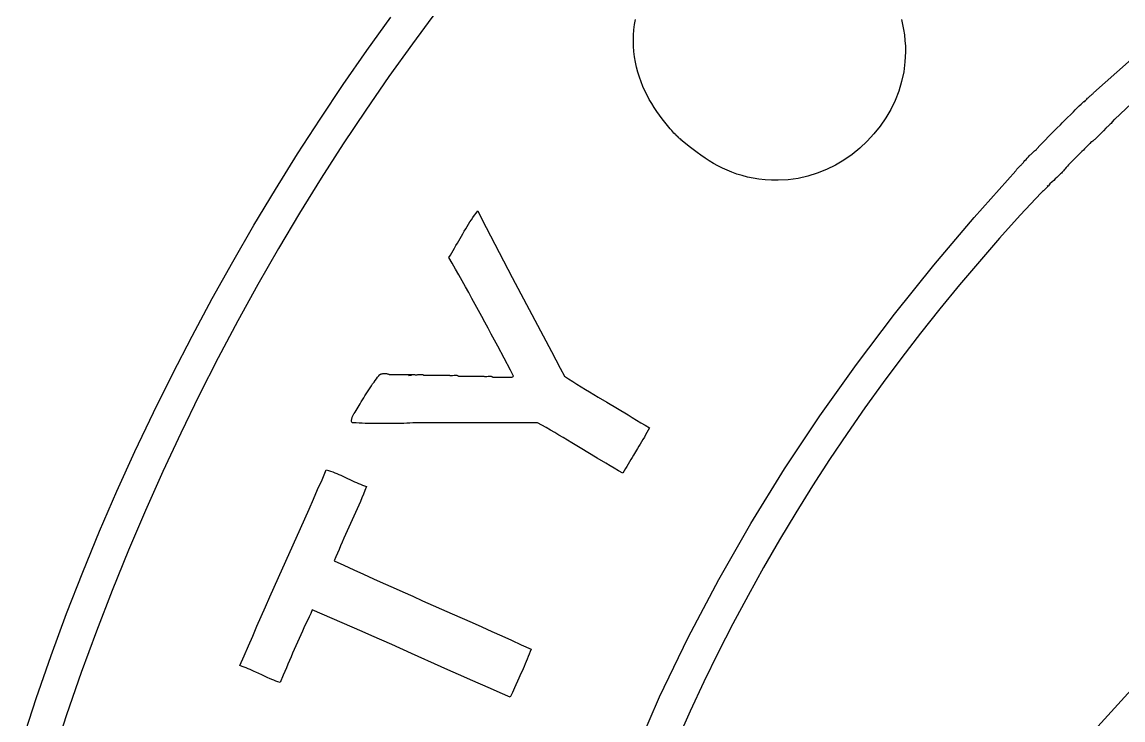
# Model space of a CAD drawing. Header units: metres. Extents: x -185 to 1201, y -340 to 309.
# Drawn here: x 857.18 to 868.53, y 75.13 to 82.33 of the extents above; entities that cross this region are included whole.
import ezdxf

# ---------------------------------------------------------------- set-up
doc = ezdxf.new("R2010")
doc.units = ezdxf.units.M

msp = doc.modelspace()

# ---------------------------------------------------------------- linework, layer by layer
for p, q in [((861.449, 82.4388), (861.201, 82.1039)), ((860.731, 82.0324), (860.978, 82.3777)), ((863.484, 82.2475), (863.491, 82.3008)), ((863.491, 82.3008), (863.5, 82.3526)), ((866.243, 82.3541), (866.255, 82.3022)), ((866.255, 82.3022), (866.265, 82.2489)), ((863.479, 82.1367), (863.48, 82.1928)), ((863.48, 82.1928), (863.484, 82.2475)), ((866.265, 82.2489), (866.273, 82.194)), ((866.273, 82.194), (866.279, 82.1375)), ((861.201, 82.1039), (860.958, 81.7642)), ((863.48, 82.0788), (863.479, 82.1367)), ((863.485, 82.0222), (863.48, 82.0788)), ((866.279, 82.1375), (866.283, 82.0792)), ((866.283, 82.0792), (866.284, 82.0193)), ((860.488, 81.6822), (860.731, 82.0324)), ((863.491, 81.967), (863.485, 82.0222)), ((863.5, 81.9131), (863.491, 81.967)), ((866.284, 82.0193), (866.279, 81.9154)), ((868.224, 81.5956), (868.705, 82.0236)), ((863.512, 81.8605), (863.5, 81.9131)), ((863.525, 81.8092), (863.512, 81.8605)), ((866.279, 81.9154), (866.266, 81.813)), ((860.958, 81.7642), (860.72, 81.4196)), ((863.541, 81.7593), (863.525, 81.8092)), ((863.558, 81.7107), (863.541, 81.7593)), ((866.266, 81.813), (866.244, 81.7125)), ((860.25, 81.327), (860.488, 81.6822)), ((863.577, 81.6633), (863.558, 81.7107)), ((863.598, 81.6172), (863.577, 81.6633)), ((863.62, 81.5724), (863.598, 81.6172)), ((866.214, 81.6144), (866.177, 81.519)), ((866.244, 81.7125), (866.214, 81.6144)), ((863.643, 81.5289), (863.62, 81.5724)), ((863.668, 81.4866), (863.643, 81.5289)), ((866.177, 81.519), (866.132, 81.4268)), ((868.11, 81.4944), (868.124, 81.5075)), ((868.124, 81.5075), (868.133, 81.5075)), ((868.133, 81.5075), (868.141, 81.5171)), ((868.141, 81.5171), (868.145, 81.5219)), ((868.145, 81.5219), (868.153, 81.5312)), ((868.153, 81.5312), (868.162, 81.5404)), ((868.162, 81.5404), (868.166, 81.5449)), ((868.166, 81.5449), (868.175, 81.5538)), ((868.175, 81.5538), (868.18, 81.5582)), ((868.18, 81.5582), (868.189, 81.5668)), ((868.189, 81.5668), (868.194, 81.5711)), ((868.194, 81.5711), (868.204, 81.5794)), ((868.204, 81.5794), (868.209, 81.5835)), ((868.209, 81.5835), (868.214, 81.5876)), ((868.214, 81.5876), (868.219, 81.5916)), ((868.219, 81.5916), (868.224, 81.5956)), ((868.674, 81.542), (868.442, 81.3254)), ((860.72, 81.4196), (860.487, 81.07)), ((863.693, 81.4456), (863.668, 81.4866)), ((863.72, 81.4058), (863.693, 81.4456)), ((863.747, 81.3672), (863.72, 81.4058)), ((866.132, 81.4268), (866.081, 81.3381)), ((867.989, 81.3728), (868.015, 81.4006)), ((868.015, 81.4006), (868.035, 81.421)), ((868.035, 81.421), (868.055, 81.4413)), ((868.055, 81.4413), (868.075, 81.4613)), ((868.075, 81.4613), (868.096, 81.4812)), ((868.096, 81.4812), (868.11, 81.4944)), ((860.017, 80.9668), (860.25, 81.327)), ((863.774, 81.33), (863.747, 81.3672)), ((863.802, 81.2939), (863.774, 81.33)), ((863.83, 81.259), (863.802, 81.2939)), ((866.081, 81.3381), (866.023, 81.2534)), ((867.881, 81.2686), (867.899, 81.286)), ((867.899, 81.286), (867.935, 81.3208)), ((867.935, 81.3208), (867.952, 81.3382)), ((867.952, 81.3382), (867.989, 81.3728)), ((868.394, 81.273), (868.385, 81.2639)), ((868.403, 81.2822), (868.394, 81.273)), ((868.416, 81.2964), (868.403, 81.2822)), ((868.437, 81.3206), (868.416, 81.2964)), ((868.442, 81.3254), (868.437, 81.3206)), ((863.858, 81.2253), (863.83, 81.259)), ((863.874, 81.207), (863.858, 81.2253)), ((863.885, 81.1948), (863.874, 81.207)), ((863.897, 81.1826), (863.885, 81.1948)), ((863.908, 81.1706), (863.897, 81.1826)), ((863.914, 81.1646), (863.908, 81.1706)), ((863.926, 81.1528), (863.914, 81.1646)), ((865.959, 81.1731), (865.889, 81.0975)), ((866.023, 81.2534), (865.959, 81.1731)), ((867.758, 81.1452), (867.793, 81.1806)), ((867.793, 81.1806), (867.81, 81.1983)), ((867.81, 81.1983), (867.846, 81.2335)), ((867.846, 81.2335), (867.881, 81.2686)), ((868.282, 81.1602), (868.274, 81.153)), ((868.296, 81.1749), (868.282, 81.1602)), ((868.31, 81.1896), (868.296, 81.1749)), ((868.324, 81.2045), (868.31, 81.1896)), ((868.351, 81.2343), (868.324, 81.2045)), ((868.356, 81.2383), (868.351, 81.2343)), ((868.361, 81.2424), (868.356, 81.2383)), ((868.366, 81.2466), (868.361, 81.2424)), ((868.371, 81.2508), (868.366, 81.2466)), ((868.376, 81.2551), (868.371, 81.2508)), ((868.38, 81.2595), (868.376, 81.2551)), ((868.385, 81.2639), (868.38, 81.2595)), ((860.487, 81.07), (860.259, 80.7155)), ((863.932, 81.147), (863.926, 81.1528)), ((863.944, 81.1354), (863.932, 81.147)), ((863.95, 81.1298), (863.944, 81.1354)), ((863.956, 81.1242), (863.95, 81.1298)), ((863.963, 81.1187), (863.956, 81.1242)), ((863.965, 81.1211), (863.96, 81.1272)), ((863.96, 81.1272), (863.97, 81.1145)), ((863.969, 81.1133), (863.963, 81.1187)), ((863.97, 81.1145), (863.965, 81.1211)), ((864.015, 81.0759), (863.969, 81.1133)), ((864.055, 81.0442), (864.015, 81.0759)), ((864.095, 81.013), (864.055, 81.0442)), ((865.889, 81.0975), (865.814, 81.0272)), ((867.639, 81.0198), (867.672, 81.0559)), ((867.672, 81.0559), (867.689, 81.0738)), ((867.689, 81.0738), (867.706, 81.0917)), ((867.706, 81.0917), (867.724, 81.1096)), ((867.724, 81.1096), (867.758, 81.1452)), ((868.158, 81.0477), (868.145, 81.0338)), ((868.172, 81.0619), (868.158, 81.0477)), ((868.185, 81.0761), (868.172, 81.0619)), ((868.198, 81.0906), (868.185, 81.0761)), ((868.206, 81.0906), (868.198, 81.0906)), ((868.214, 81.0972), (868.206, 81.0906)), ((868.222, 81.1039), (868.214, 81.0972)), ((868.23, 81.1107), (868.222, 81.1039)), ((868.237, 81.1175), (868.23, 81.1107)), ((868.245, 81.1245), (868.237, 81.1175)), ((868.252, 81.1315), (868.245, 81.1245)), ((868.26, 81.1386), (868.252, 81.1315)), ((868.267, 81.1458), (868.26, 81.1386)), ((868.274, 81.153), (868.267, 81.1458)), ((859.79, 80.6016), (860.017, 80.9668)), ((864.135, 80.9824), (864.095, 81.013)), ((864.176, 80.9527), (864.135, 80.9824)), ((864.218, 80.9238), (864.176, 80.9527)), ((865.734, 80.9625), (865.65, 80.9039)), ((865.814, 81.0272), (865.734, 80.9625)), ((867.539, 80.924), (867.551, 80.937)), ((867.551, 80.937), (867.564, 80.9498)), ((867.564, 80.9498), (867.57, 80.9562)), ((867.57, 80.9562), (867.576, 80.9625)), ((867.576, 80.9625), (867.583, 80.9688)), ((867.583, 80.9688), (867.589, 80.975)), ((867.589, 80.975), (867.596, 80.9811)), ((867.596, 80.9811), (867.609, 80.9932)), ((867.609, 80.9932), (867.616, 80.9991)), ((867.616, 80.9991), (867.623, 81.005)), ((867.623, 81.005), (867.63, 81.0108)), ((867.63, 81.0108), (867.631, 81.0104)), ((867.631, 81.0104), (867.632, 81.0102)), ((867.632, 81.0102), (867.633, 81.0101)), ((867.633, 81.0101), (867.633, 81.01)), ((867.633, 81.01), (867.634, 81.0101)), ((867.634, 81.0103), (867.635, 81.0106)), ((867.634, 81.0101), (867.634, 81.0103)), ((867.635, 81.011), (867.636, 81.0119)), ((867.635, 81.0106), (867.635, 81.011)), ((867.636, 81.0132), (867.639, 81.0198)), ((867.636, 81.0119), (867.636, 81.0132)), ((868.104, 80.9926), (868.035, 80.9245)), ((868.118, 81.0062), (868.104, 80.9926)), ((868.131, 81.02), (868.118, 81.0062)), ((868.145, 81.0338), (868.131, 81.02)), ((864.261, 80.896), (864.218, 80.9238)), ((864.305, 80.8695), (864.261, 80.896)), ((864.35, 80.8443), (864.305, 80.8695)), ((864.397, 80.8205), (864.35, 80.8443)), ((864.445, 80.7984), (864.397, 80.8205)), ((865.562, 80.8516), (865.47, 80.8062)), ((865.65, 80.9039), (865.562, 80.8516)), ((867.435, 80.813), (867.44, 80.8175)), ((867.44, 80.8175), (867.444, 80.8219)), ((867.444, 80.8219), (867.448, 80.8262)), ((867.448, 80.8262), (867.457, 80.8347)), ((867.457, 80.8347), (867.47, 80.8472)), ((867.47, 80.8472), (867.475, 80.8515)), ((867.475, 80.8515), (867.479, 80.8558)), ((867.479, 80.8558), (867.484, 80.8602)), ((867.484, 80.8602), (867.488, 80.8647)), ((867.488, 80.8647), (867.492, 80.8694)), ((867.492, 80.8694), (867.496, 80.8742)), ((867.496, 80.8742), (867.5, 80.8792)), ((867.5, 80.8792), (867.504, 80.8844)), ((867.504, 80.8844), (867.515, 80.8977)), ((867.515, 80.8977), (867.527, 80.9109)), ((867.527, 80.9109), (867.539, 80.924)), ((867.94, 80.8255), (867.927, 80.8106)), ((867.953, 80.8401), (867.94, 80.8255)), ((867.966, 80.8546), (867.953, 80.8401)), ((867.98, 80.8689), (867.966, 80.8546)), ((867.993, 80.8829), (867.98, 80.8689)), ((868.007, 80.8969), (867.993, 80.8829)), ((868.021, 80.9107), (868.007, 80.8969)), ((868.035, 80.9245), (868.021, 80.9107)), ((860.259, 80.7155), (860.037, 80.3559)), ((864.494, 80.7781), (864.445, 80.7984)), ((864.546, 80.7597), (864.494, 80.7781)), ((864.6, 80.7433), (864.546, 80.7597)), ((864.655, 80.7291), (864.6, 80.7433)), ((864.713, 80.7173), (864.655, 80.7291)), ((864.773, 80.7079), (864.713, 80.7173)), ((864.836, 80.7012), (864.773, 80.7079)), ((865.177, 80.7152), (865.074, 80.7013)), ((865.277, 80.7376), (865.177, 80.7152)), ((865.375, 80.7681), (865.277, 80.7376)), ((865.47, 80.8062), (865.375, 80.7681)), ((866.992, 80.3124), (867.421, 80.7933)), ((867.421, 80.7933), (867.424, 80.7985)), ((867.424, 80.7985), (867.428, 80.8035)), ((867.428, 80.8035), (867.432, 80.8083)), ((867.432, 80.8083), (867.435, 80.813)), ((867.829, 80.7086), (867.814, 80.6939)), ((867.845, 80.7236), (867.829, 80.7086)), ((867.853, 80.7311), (867.845, 80.7236)), ((867.868, 80.7464), (867.853, 80.7311)), ((867.876, 80.7542), (867.868, 80.7464)), ((867.883, 80.762), (867.876, 80.7542)), ((867.891, 80.7699), (867.883, 80.762)), ((867.898, 80.7779), (867.891, 80.7699)), ((867.905, 80.7859), (867.898, 80.7779)), ((867.913, 80.7941), (867.905, 80.7859)), ((867.92, 80.8023), (867.913, 80.7941)), ((867.927, 80.8106), (867.92, 80.8023)), ((859.567, 80.2311), (859.79, 80.6016)), ((864.902, 80.6973), (864.836, 80.7012)), ((864.97, 80.6962), (864.902, 80.6973)), ((865.074, 80.7013), (864.97, 80.6962)), ((867.717, 80.5964), (867.707, 80.5876)), ((867.721, 80.6009), (867.717, 80.5964)), ((867.731, 80.61), (867.721, 80.6009)), ((867.74, 80.6194), (867.731, 80.61)), ((867.749, 80.6289), (867.74, 80.6194)), ((867.744, 80.6332), (867.753, 80.6416)), ((867.749, 80.6375), (867.744, 80.6332)), ((867.753, 80.6416), (867.749, 80.6375)), ((867.758, 80.6385), (867.749, 80.6289)), ((867.766, 80.6481), (867.758, 80.6385)), ((867.774, 80.6579), (867.766, 80.6481)), ((867.798, 80.6793), (867.774, 80.6579)), ((867.814, 80.6939), (867.798, 80.6793)), ((867.683, 80.5668), (867.468, 80.334)), ((867.688, 80.5708), (867.683, 80.5668)), ((867.698, 80.579), (867.688, 80.5708)), ((867.707, 80.5876), (867.698, 80.579)), ((861.857, 80.3568), (861.874, 80.3786)), ((861.874, 80.3786), (861.918, 80.2927)), ((860.037, 80.3559), (859.819, 79.9912)), ((861.779, 80.2417), (861.794, 80.2654)), ((861.794, 80.2654), (861.81, 80.2888)), ((861.81, 80.2888), (861.825, 80.3119)), ((861.825, 80.3119), (861.841, 80.3346)), ((861.841, 80.3346), (861.857, 80.3568)), ((861.918, 80.2927), (861.962, 80.2068)), ((866.575, 79.82), (866.992, 80.3124)), ((867.468, 80.334), (867.255, 80.098)), ((859.35, 79.8555), (859.567, 80.2311)), ((861.693, 80.0954), (861.721, 80.1447)), ((861.721, 80.1447), (861.736, 80.1692)), ((861.736, 80.1692), (861.75, 80.1936)), ((861.75, 80.1936), (861.765, 80.2178)), ((861.765, 80.2178), (861.779, 80.2417)), ((861.962, 80.2068), (862.007, 80.1211)), ((861.636, 79.9966), (861.65, 80.0212)), ((861.65, 80.0212), (861.664, 80.0459)), ((861.664, 80.0459), (861.693, 80.0954)), ((862.007, 80.1211), (862.051, 80.0355)), ((862.051, 80.0355), (862.096, 79.95)), ((867.255, 80.098), (867.046, 79.8586)), ((859.819, 79.9912), (859.607, 79.6213)), ((861.577, 79.9), (861.592, 79.9238)), ((861.592, 79.9238), (861.607, 79.9479)), ((861.607, 79.9479), (861.621, 79.9722)), ((861.621, 79.9722), (861.636, 79.9966)), ((862.096, 79.95), (862.14, 79.8646)), ((859.137, 79.4746), (859.35, 79.8555)), ((861.611, 79.8398), (861.577, 79.9)), ((861.646, 79.7795), (861.611, 79.8398)), ((862.14, 79.8646), (862.185, 79.7793)), ((866.17, 79.3151), (866.575, 79.82)), ((867.046, 79.8586), (866.841, 79.6158)), ((861.68, 79.7191), (861.646, 79.7795)), ((861.714, 79.6585), (861.68, 79.7191)), ((862.185, 79.7793), (862.23, 79.6941)), ((862.23, 79.6941), (862.32, 79.5238)), ((859.607, 79.6213), (859.4, 79.2462)), ((861.747, 79.5977), (861.714, 79.6585)), ((861.781, 79.5368), (861.747, 79.5977)), ((866.841, 79.6158), (866.639, 79.3694)), ((858.93, 79.0884), (859.137, 79.4746)), ((861.815, 79.4758), (861.781, 79.5368)), ((861.848, 79.4147), (861.815, 79.4758)), ((862.32, 79.5238), (862.634, 78.9289)), ((861.882, 79.3534), (861.848, 79.4147)), ((861.915, 79.2921), (861.882, 79.3534)), ((866.639, 79.3694), (866.44, 79.1196)), ((859.4, 79.2462), (859.199, 78.8657)), ((861.948, 79.2306), (861.915, 79.2921)), ((861.981, 79.1691), (861.948, 79.2306)), ((865.778, 78.7971), (866.17, 79.3151)), ((862.014, 79.1074), (861.981, 79.1691)), ((866.44, 79.1196), (866.245, 78.8661)), ((858.728, 78.6968), (858.93, 79.0884)), ((862.047, 79.0457), (862.014, 79.1074)), ((862.08, 78.9839), (862.047, 79.0457)), ((862.146, 78.8601), (862.08, 78.9839)), ((862.634, 78.9289), (862.723, 78.759)), ((859.199, 78.8657), (859.003, 78.4799)), ((862.211, 78.7361), (862.146, 78.8601)), ((865.4, 78.2651), (865.778, 78.7971)), ((866.245, 78.8661), (866.054, 78.6091)), ((858.532, 78.2999), (858.728, 78.6968)), ((860.83, 78.6481), (860.842, 78.6638)), ((860.842, 78.6638), (860.854, 78.6783)), ((860.854, 78.6783), (860.865, 78.6913)), ((860.865, 78.6913), (860.867, 78.6935)), ((860.867, 78.6935), (860.871, 78.6954)), ((860.871, 78.6954), (860.874, 78.6971)), ((860.874, 78.6971), (860.879, 78.6985)), ((860.879, 78.6985), (860.884, 78.6998)), ((860.884, 78.6998), (860.889, 78.7008)), ((860.889, 78.7008), (860.895, 78.7016)), ((860.895, 78.7016), (860.901, 78.7022)), ((860.901, 78.7022), (860.908, 78.7025)), ((860.908, 78.7025), (860.914, 78.7026)), ((860.914, 78.7026), (860.92, 78.7025)), ((860.92, 78.7025), (860.927, 78.7022)), ((860.927, 78.7022), (860.933, 78.7016)), ((860.933, 78.7016), (860.939, 78.7008)), ((860.939, 78.7008), (860.944, 78.6998)), ((860.944, 78.6998), (860.949, 78.6985)), ((860.949, 78.6985), (860.953, 78.6971)), ((860.953, 78.6971), (860.957, 78.6954)), ((860.957, 78.6954), (860.96, 78.6935)), ((860.96, 78.6935), (860.962, 78.6913)), ((860.962, 78.6913), (861.224, 78.6913)), ((861.162, 78.6835), (861.19, 78.6852)), ((861.181, 78.6847), (861.162, 78.6835)), ((861.19, 78.6852), (861.181, 78.6847)), ((861.224, 78.6913), (861.229, 78.6906)), ((861.229, 78.6906), (861.234, 78.6902)), ((861.234, 78.6902), (861.239, 78.69)), ((861.239, 78.69), (861.244, 78.6901)), ((861.244, 78.6901), (861.249, 78.6904)), ((861.249, 78.6904), (861.255, 78.6908)), ((861.255, 78.6908), (861.276, 78.6928)), ((861.276, 78.6928), (861.281, 78.6932)), ((861.281, 78.6932), (861.286, 78.6935)), ((861.286, 78.6935), (861.291, 78.6936)), ((861.291, 78.6936), (861.296, 78.6934)), ((861.296, 78.6934), (861.3, 78.693)), ((861.3, 78.693), (861.304, 78.6923)), ((861.304, 78.6923), (861.307, 78.6912)), ((861.307, 78.6912), (861.311, 78.6897)), ((861.311, 78.6897), (861.313, 78.6877)), ((861.313, 78.6877), (861.315, 78.6853)), ((861.315, 78.6853), (861.577, 78.6853)), ((861.577, 78.6853), (861.582, 78.6842)), ((861.582, 78.6842), (861.587, 78.6834)), ((861.587, 78.6834), (861.592, 78.683)), ((861.592, 78.683), (861.597, 78.6829)), ((861.597, 78.6829), (861.603, 78.683)), ((861.603, 78.683), (861.608, 78.6833)), ((861.608, 78.6833), (861.614, 78.6837)), ((861.614, 78.6837), (861.631, 78.685)), ((861.631, 78.685), (861.637, 78.6853)), ((861.637, 78.6853), (861.643, 78.6855)), ((861.643, 78.6855), (861.648, 78.6854)), ((861.648, 78.6854), (861.653, 78.685)), ((861.653, 78.685), (861.658, 78.6843)), ((861.658, 78.6843), (861.663, 78.6833)), ((861.663, 78.6833), (861.667, 78.6818)), ((861.667, 78.6818), (861.671, 78.6797)), ((861.671, 78.6797), (861.674, 78.6772)), ((861.674, 78.6772), (861.677, 78.674)), ((861.677, 78.674), (861.938, 78.674)), ((861.938, 78.674), (861.943, 78.6733)), ((861.943, 78.6733), (861.947, 78.6729)), ((861.947, 78.6729), (861.952, 78.6727)), ((861.952, 78.6727), (861.957, 78.6727)), ((861.957, 78.6727), (861.962, 78.6729)), ((861.962, 78.6729), (861.967, 78.6732)), ((861.967, 78.6732), (861.983, 78.6745)), ((861.983, 78.6745), (861.994, 78.6751)), ((861.994, 78.6751), (861.999, 78.6752)), ((861.999, 78.6752), (862.004, 78.6751)), ((862.004, 78.6751), (862.008, 78.6747)), ((862.008, 78.6747), (862.013, 78.6741)), ((862.013, 78.6741), (862.017, 78.6731)), ((862.017, 78.6731), (862.021, 78.6718)), ((862.021, 78.6718), (862.024, 78.67)), ((862.024, 78.67), (862.027, 78.6678)), ((862.027, 78.6678), (862.029, 78.665)), ((862.029, 78.665), (862.118, 78.665)), ((862.118, 78.665), (862.125, 78.6657)), ((862.125, 78.6657), (862.131, 78.6661)), ((862.131, 78.6661), (862.138, 78.6663)), ((862.138, 78.6663), (862.145, 78.6662)), ((862.145, 78.6662), (862.152, 78.666)), ((862.152, 78.666), (862.159, 78.6656)), ((862.159, 78.6656), (862.188, 78.6639)), ((862.188, 78.6639), (862.195, 78.6636)), ((862.195, 78.6636), (862.201, 78.6635)), ((862.201, 78.6635), (862.208, 78.6636)), ((862.208, 78.6636), (862.214, 78.6639)), ((862.244, 78.674), (862.211, 78.7361)), ((862.214, 78.6639), (862.22, 78.6646)), ((862.22, 78.6646), (862.226, 78.6656)), ((862.226, 78.6656), (862.231, 78.667)), ((862.231, 78.667), (862.236, 78.6688)), ((862.236, 78.6688), (862.24, 78.6711)), ((862.24, 78.6711), (862.244, 78.674)), ((862.723, 78.759), (862.768, 78.674)), ((862.768, 78.674), (862.811, 78.6467)), ((860.751, 78.5348), (860.765, 78.5552)), ((860.765, 78.5552), (860.778, 78.5752)), ((860.778, 78.5752), (860.791, 78.5947)), ((860.791, 78.5947), (860.805, 78.6133)), ((860.805, 78.6133), (860.817, 78.6312)), ((860.817, 78.6312), (860.83, 78.6481)), ((862.811, 78.6467), (862.854, 78.6195)), ((862.854, 78.6195), (862.897, 78.5925)), ((862.897, 78.5925), (862.94, 78.5656)), ((862.94, 78.5656), (862.984, 78.5389)), ((866.054, 78.6091), (865.866, 78.3482)), ((859.003, 78.4799), (858.813, 78.0886)), ((860.686, 78.431), (860.699, 78.4515)), ((860.699, 78.4515), (860.712, 78.4723)), ((860.712, 78.4723), (860.725, 78.4932)), ((860.725, 78.4932), (860.738, 78.5141)), ((860.738, 78.5141), (860.751, 78.5348)), ((862.984, 78.5389), (863.028, 78.5123)), ((863.028, 78.5123), (863.072, 78.4858)), ((863.072, 78.4858), (863.115, 78.4593)), ((863.115, 78.4593), (863.204, 78.4066)), ((860.61, 78.3041), (860.621, 78.321)), ((860.621, 78.321), (860.631, 78.3371)), ((860.631, 78.3371), (860.641, 78.3543)), ((860.641, 78.3543), (860.651, 78.3724)), ((860.651, 78.3724), (860.662, 78.3913)), ((860.662, 78.3913), (860.674, 78.4109)), ((860.674, 78.4109), (860.686, 78.431)), ((863.204, 78.4066), (863.424, 78.2749)), ((865.866, 78.3482), (865.682, 78.0837)), ((858.34, 77.8973), (858.532, 78.2999)), ((860.573, 78.2191), (860.574, 78.2256)), ((860.573, 78.2127), (860.573, 78.2191)), ((860.574, 78.2065), (860.573, 78.2127)), ((860.574, 78.2256), (860.575, 78.2322)), ((860.575, 78.2005), (860.574, 78.2065)), ((860.575, 78.2322), (860.576, 78.2388)), ((860.576, 78.2388), (860.579, 78.2455)), ((860.579, 78.2455), (860.581, 78.2522)), ((860.581, 78.2522), (860.584, 78.259)), ((860.584, 78.259), (860.587, 78.2657)), ((860.587, 78.2657), (860.591, 78.2723)), ((860.591, 78.2723), (860.594, 78.2789)), ((860.594, 78.2789), (860.598, 78.2854)), ((860.598, 78.2854), (860.602, 78.2918)), ((860.602, 78.2918), (860.61, 78.3041)), ((863.424, 78.2749), (863.468, 78.2485)), ((863.468, 78.2485), (863.512, 78.222)), ((863.512, 78.222), (863.556, 78.1954)), ((865.037, 77.7184), (865.4, 78.2651)), ((860.578, 78.1946), (860.575, 78.2005)), ((860.592, 78.1946), (860.578, 78.1946)), ((860.622, 78.1929), (860.592, 78.1946)), ((860.652, 78.1913), (860.622, 78.1929)), ((860.683, 78.19), (860.652, 78.1913)), ((860.715, 78.1888), (860.683, 78.19)), ((860.747, 78.1878), (860.715, 78.1888)), ((860.78, 78.187), (860.747, 78.1878)), ((860.813, 78.1864), (860.78, 78.187)), ((860.847, 78.1859), (860.813, 78.1864)), ((860.88, 78.1857), (860.847, 78.1859)), ((860.914, 78.1856), (860.88, 78.1857)), ((860.947, 78.1857), (860.914, 78.1856)), ((860.981, 78.1859), (860.947, 78.1857)), ((861.014, 78.1864), (860.981, 78.1859)), ((861.047, 78.187), (861.014, 78.1864)), ((861.08, 78.1878), (861.047, 78.187)), ((861.112, 78.1888), (861.08, 78.1878)), ((861.143, 78.19), (861.112, 78.1888)), ((861.174, 78.1913), (861.143, 78.19)), ((861.204, 78.1929), (861.174, 78.1913)), ((861.233, 78.1946), (861.204, 78.1929)), ((862.489, 78.1946), (861.233, 78.1946)), ((862.534, 78.1697), (862.489, 78.1946)), ((862.579, 78.1446), (862.534, 78.1697)), ((862.623, 78.1192), (862.579, 78.1446)), ((862.668, 78.0936), (862.623, 78.1192)), ((862.712, 78.0677), (862.668, 78.0936)), ((863.556, 78.1954), (863.6, 78.1687)), ((863.6, 78.1687), (863.644, 78.1419)), ((863.618, 78.0931), (863.605, 78.0692)), ((863.631, 78.1174), (863.618, 78.0931)), ((863.644, 78.1419), (863.631, 78.1174)), ((858.813, 78.0886), (858.629, 77.6919)), ((862.756, 78.0417), (862.712, 78.0677)), ((862.8, 78.0156), (862.756, 78.0417)), ((862.844, 77.9893), (862.8, 78.0156)), ((862.932, 77.9365), (862.844, 77.9893)), ((863.564, 77.9987), (863.55, 77.9756)), ((863.578, 78.022), (863.564, 77.9987)), ((863.592, 78.0455), (863.578, 78.022)), ((863.605, 78.0692), (863.592, 78.0455)), ((865.682, 78.0837), (865.502, 77.8153)), ((858.155, 77.4898), (858.34, 77.8973)), ((863.106, 77.8305), (862.932, 77.9365)), ((863.522, 77.9296), (863.48, 77.861)), ((863.536, 77.9526), (863.522, 77.9296)), ((863.55, 77.9756), (863.536, 77.9526)), ((863.194, 77.7778), (863.106, 77.8305)), ((863.238, 77.7515), (863.194, 77.7778)), ((863.282, 77.7255), (863.238, 77.7515)), ((863.424, 77.7688), (863.41, 77.7454)), ((863.438, 77.792), (863.424, 77.7688)), ((863.451, 77.8151), (863.438, 77.792)), ((863.466, 77.8381), (863.451, 77.8151)), ((863.48, 77.861), (863.466, 77.8381)), ((865.502, 77.8153), (865.325, 77.5431)), ((858.629, 77.6919), (858.449, 77.2891)), ((860.269, 77.6079), (860.313, 77.7092)), ((860.313, 77.7092), (860.335, 77.7024)), ((860.335, 77.7024), (860.358, 77.6951)), ((860.358, 77.6951), (860.379, 77.6873)), ((860.379, 77.6873), (860.401, 77.6792)), ((860.401, 77.6792), (860.422, 77.6707)), ((860.422, 77.6707), (860.442, 77.6619)), ((860.442, 77.6619), (860.463, 77.6529)), ((860.463, 77.6529), (860.483, 77.6437)), ((860.483, 77.6437), (860.503, 77.6343)), ((863.326, 77.6996), (863.282, 77.7255)), ((863.371, 77.6738), (863.326, 77.6996)), ((863.383, 77.6979), (863.371, 77.6738)), ((863.397, 77.7218), (863.383, 77.6979)), ((863.41, 77.7454), (863.397, 77.7218)), ((864.69, 77.156), (865.037, 77.7184)), ((860.224, 77.5068), (860.269, 77.6079)), ((860.503, 77.6343), (860.523, 77.6249)), ((860.523, 77.6249), (860.563, 77.6059)), ((860.563, 77.6059), (860.583, 77.5965)), ((860.583, 77.5965), (860.603, 77.5871)), ((860.603, 77.5871), (860.623, 77.5779)), ((860.623, 77.5779), (860.644, 77.569)), ((860.644, 77.569), (860.664, 77.5602)), ((860.664, 77.5602), (860.685, 77.5518)), ((860.685, 77.5518), (860.706, 77.5438)), ((860.706, 77.5438), (860.727, 77.5361)), ((860.727, 77.5361), (860.712, 77.4974)), ((865.325, 77.5431), (865.153, 77.267)), ((857.975, 77.0758), (858.155, 77.4898)), ((860.18, 77.4057), (860.224, 77.5068)), ((860.68, 77.4205), (860.664, 77.3823)), ((860.696, 77.4589), (860.68, 77.4205)), ((860.712, 77.4974), (860.696, 77.4589)), ((860.09, 77.204), (860.135, 77.3049)), ((860.135, 77.3049), (860.18, 77.4057)), ((860.63, 77.3063), (860.613, 77.2684)), ((860.647, 77.3442), (860.63, 77.3063)), ((860.664, 77.3823), (860.647, 77.3442)), ((858.449, 77.2891), (858.275, 76.8805)), ((860.046, 77.1033), (860.09, 77.204)), ((860.579, 77.1927), (860.545, 77.1171)), ((860.596, 77.2305), (860.579, 77.1927)), ((860.613, 77.2684), (860.596, 77.2305)), ((865.153, 77.267), (864.985, 76.9869)), ((857.802, 76.6553), (857.975, 77.0758)), ((859.821, 76.6001), (860.046, 77.1033)), ((860.545, 77.1171), (860.511, 77.0412)), ((864.359, 76.5772), (864.69, 77.156)), ((860.477, 76.965), (860.46, 76.9267)), ((860.494, 77.0032), (860.477, 76.965)), ((860.511, 77.0412), (860.494, 77.0032)), ((864.985, 76.9869), (864.82, 76.7027)), ((858.275, 76.8805), (858.106, 76.4659)), ((860.427, 76.8495), (860.411, 76.8106)), ((860.444, 76.8882), (860.427, 76.8495)), ((860.46, 76.9267), (860.444, 76.8882)), ((860.411, 76.8106), (860.395, 76.7715)), ((860.395, 76.7715), (860.495, 76.7249)), ((857.635, 76.228), (857.802, 76.6553)), ((860.495, 76.7249), (860.596, 76.6786)), ((860.596, 76.6786), (860.697, 76.6325)), ((860.697, 76.6325), (860.798, 76.5867)), ((864.82, 76.7027), (864.661, 76.4145)), ((859.732, 76.3986), (859.821, 76.6001)), ((860.798, 76.5867), (860.899, 76.541)), ((860.899, 76.541), (861.001, 76.4955)), ((864.045, 75.9811), (864.359, 76.5772)), ((858.106, 76.4659), (857.943, 76.0451)), ((859.687, 76.2978), (859.732, 76.3986)), ((861.001, 76.4955), (861.102, 76.4502)), ((861.102, 76.4502), (861.204, 76.4049)), ((861.204, 76.4049), (861.306, 76.3598)), ((864.661, 76.4145), (864.505, 76.1221)), ((859.642, 76.1968), (859.687, 76.2978)), ((861.306, 76.3598), (861.612, 76.2245)), ((857.475, 75.7939), (857.635, 76.228)), ((859.598, 76.0958), (859.642, 76.1968)), ((860.135, 76.1923), (860.118, 76.1554)), ((860.152, 76.2291), (860.135, 76.1923)), ((860.169, 76.2657), (860.152, 76.2291)), ((860.272, 76.2216), (860.169, 76.2657)), ((860.375, 76.1771), (860.272, 76.2216)), ((860.477, 76.1325), (860.375, 76.1771)), ((861.612, 76.2245), (861.714, 76.1793)), ((861.714, 76.1793), (861.816, 76.1341)), ((859.554, 75.9946), (859.598, 76.0958)), ((860.083, 76.0813), (860.067, 76.0441)), ((860.1, 76.1184), (860.083, 76.0813)), ((860.118, 76.1554), (860.1, 76.1184)), ((860.58, 76.0877), (860.477, 76.1325)), ((860.682, 76.0427), (860.58, 76.0877)), ((861.816, 76.1341), (861.918, 76.0888)), ((861.918, 76.0888), (862.019, 76.0434)), ((864.505, 76.1221), (864.353, 75.8255)), ((857.943, 76.0451), (857.786, 75.618)), ((859.51, 75.8932), (859.554, 75.9946)), ((860.033, 75.9694), (860.016, 75.9319)), ((860.05, 76.0068), (860.033, 75.9694)), ((860.067, 76.0441), (860.05, 76.0068)), ((860.784, 75.9976), (860.682, 76.0427)), ((860.886, 75.9523), (860.784, 75.9976)), ((860.988, 75.9069), (860.886, 75.9523)), ((862.019, 76.0434), (862.121, 75.9979)), ((862.121, 75.9979), (862.222, 75.9522)), ((862.222, 75.9522), (862.323, 75.9062)), ((863.749, 75.3671), (864.045, 75.9811)), ((859.466, 75.7917), (859.51, 75.8932)), ((859.983, 75.8567), (859.966, 75.819)), ((860.016, 75.9319), (859.983, 75.8567)), ((861.191, 75.816), (860.988, 75.9069)), ((862.323, 75.9062), (862.424, 75.8601)), ((862.414, 75.8342), (862.404, 75.8085)), ((862.424, 75.8601), (862.414, 75.8342)), ((864.353, 75.8255), (864.206, 75.5247)), ((867.699, 74.4416), (869.055, 75.9299)), ((857.322, 75.3528), (857.475, 75.7939)), ((859.422, 75.69), (859.466, 75.7917)), ((859.933, 75.7435), (859.917, 75.7057)), ((859.95, 75.7813), (859.933, 75.7435)), ((859.966, 75.819), (859.95, 75.7813)), ((861.496, 75.6794), (861.191, 75.816)), ((862.373, 75.7326), (862.363, 75.7076)), ((862.384, 75.7578), (862.373, 75.7326)), ((862.394, 75.7831), (862.384, 75.7578)), ((862.404, 75.8085), (862.394, 75.7831)), ((857.786, 75.618), (857.635, 75.1842)), ((859.444, 75.6826), (859.422, 75.69)), ((859.465, 75.6749), (859.444, 75.6826)), ((859.486, 75.6667), (859.465, 75.6749)), ((859.507, 75.6582), (859.486, 75.6667)), ((859.528, 75.6495), (859.507, 75.6582)), ((859.548, 75.6405), (859.528, 75.6495)), ((859.568, 75.6313), (859.548, 75.6405)), ((859.588, 75.622), (859.568, 75.6313)), ((859.648, 75.5936), (859.588, 75.622)), ((859.885, 75.6299), (859.868, 75.592)), ((859.901, 75.6678), (859.885, 75.6299)), ((859.917, 75.7057), (859.901, 75.6678)), ((861.598, 75.6339), (861.496, 75.6794)), ((861.699, 75.5885), (861.598, 75.6339)), ((862.32, 75.6086), (862.298, 75.5595)), ((862.331, 75.6332), (862.32, 75.6086)), ((862.341, 75.6579), (862.331, 75.6332)), ((862.352, 75.6827), (862.341, 75.6579)), ((862.363, 75.7076), (862.352, 75.6827)), ((859.668, 75.5842), (859.648, 75.5936)), ((859.688, 75.5748), (859.668, 75.5842)), ((859.709, 75.5656), (859.688, 75.5748)), ((859.729, 75.5566), (859.709, 75.5656)), ((859.75, 75.5479), (859.729, 75.5566)), ((859.771, 75.5394), (859.75, 75.5479)), ((859.792, 75.5312), (859.771, 75.5394)), ((859.814, 75.5235), (859.792, 75.5312)), ((859.836, 75.5161), (859.814, 75.5235)), ((859.868, 75.592), (859.836, 75.5161)), ((861.801, 75.5432), (861.699, 75.5885)), ((861.903, 75.498), (861.801, 75.5432)), ((862.005, 75.4529), (861.903, 75.498)), ((862.298, 75.5595), (862.253, 75.4617)), ((864.206, 75.5247), (864.064, 75.2196)), ((862.107, 75.4081), (862.005, 75.4529)), ((862.209, 75.3633), (862.107, 75.4081)), ((862.231, 75.4126), (862.209, 75.3633)), ((862.253, 75.4617), (862.231, 75.4126)), ((857.176, 74.9046), (857.322, 75.3528)), ((863.473, 74.7343), (863.749, 75.3671)), ((857.635, 75.1842), (857.491, 74.7437)), ((864.064, 75.2196), (863.926, 74.9104))]:
    msp.add_line(p, q)

doc.saveas('drawing.dxf')
